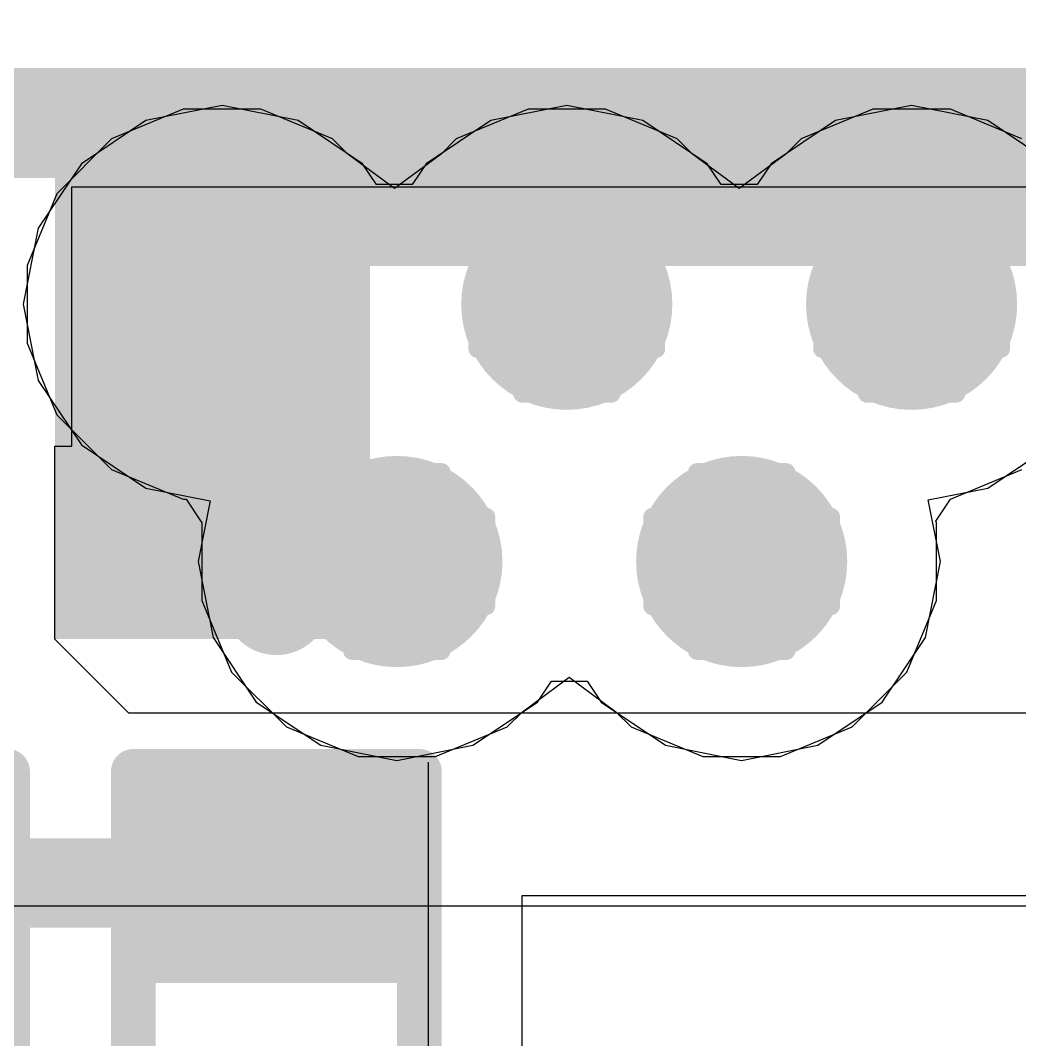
# Model space of a CAD drawing. Header units: inches. Extents: x 0 to 198, y 0 to 199.
# Drawn here: x 0.6523 to 0.7641, y 2.6059 to 2.7199 of the extents above; entities that cross this region are included whole.
import ezdxf

# ---------------------------------------------------------------- set-up
doc = ezdxf.new("R2010")
doc.units = ezdxf.units.IN
doc.header["$MEASUREMENT"] = 0
for name, color, linetype in [('Bottom Layer', 5, 'Continuous'), ('Bottom Overlay', 54, 'Continuous'), ('Bottom Paste', 16, 'Continuous'), ('Bottom Solder', 6, 'Continuous'), ('Drill Drawing', 1, 'Continuous'), ('Layer 1', 16, 'Continuous'), ('Layer 2', 76, 'Continuous'), ('Top Layer', 1, 'Continuous'), ('Via Holes', 16, 'Continuous')]:
    doc.layers.add(name, color=color, linetype=linetype)

# ---------------------------------------------------------------- blocks, each defined once
blk = doc.blocks.new('SOT_583_B_48')
at = {"layer": 'Bottom Layer'}
for points in [[(-0.04213, 0.03583), (-0.01575, 0.03583), (-0.01575, 0.02323), (-0.04213, 0.02323)], [(0.01575, 0.03583), (0.04213, 0.03583), (0.04213, 0.02323), (0.01575, 0.02323)], [(-0.04213, 0.01614), (-0.01575, 0.01614), (-0.01575, 0.00354), (-0.04213, 0.00354)], [(0.01575, 0.01614), (0.04213, 0.01614), (0.04213, 0.00354), (0.01575, 0.00354)], [(-0.04213, -0.00354), (-0.01575, -0.00354), (-0.01575, -0.01614), (-0.04213, -0.01614)], [(0.01575, -0.00354), (0.04213, -0.00354), (0.04213, -0.01614), (0.01575, -0.01614)], [(-0.04213, -0.02323), (-0.01575, -0.02323), (-0.01575, -0.03583), (-0.04213, -0.03583)], [(0.01575, -0.02323), (0.04213, -0.02323), (0.04213, -0.03583), (0.01575, -0.03583)]]:
    blk.add_hatch(color=5, dxfattribs=at).paths.add_polyline_path(points)
at = {"layer": 'Bottom Paste'}
for points in [[(-0.04213, 0.03583), (-0.01575, 0.03583), (-0.01575, 0.02323), (-0.04213, 0.02323)], [(0.01575, 0.03583), (0.04213, 0.03583), (0.04213, 0.02323), (0.01575, 0.02323)], [(-0.04213, 0.01614), (-0.01575, 0.01614), (-0.01575, 0.00354), (-0.04213, 0.00354)], [(0.01575, 0.01614), (0.04213, 0.01614), (0.04213, 0.00354), (0.01575, 0.00354)], [(-0.04213, -0.00354), (-0.01575, -0.00354), (-0.01575, -0.01614), (-0.04213, -0.01614)], [(0.01575, -0.00354), (0.04213, -0.00354), (0.04213, -0.01614), (0.01575, -0.01614)], [(-0.04213, -0.02323), (-0.01575, -0.02323), (-0.01575, -0.03583), (-0.04213, -0.03583)], [(0.01575, -0.02323), (0.04213, -0.02323), (0.04213, -0.03583), (0.01575, -0.03583)]]:
    blk.add_hatch(color=16, dxfattribs=at).paths.add_polyline_path(points)
at = {"layer": 'Bottom Solder'}
for points in [[(-0.04429, 0.03799), (-0.01358, 0.03799), (-0.01358, 0.02106), (-0.04429, 0.02106)], [(0.01358, 0.03799), (0.04429, 0.03799), (0.04429, 0.02106), (0.01358, 0.02106)], [(-0.04429, 0.01831), (-0.01358, 0.01831), (-0.01358, 0.00138), (-0.04429, 0.00138)], [(0.01358, 0.01831), (0.04429, 0.01831), (0.04429, 0.00138), (0.01358, 0.00138)], [(-0.04429, -0.00138), (-0.01358, -0.00138), (-0.01358, -0.01831), (-0.04429, -0.01831)], [(0.01358, -0.00138), (0.04429, -0.00138), (0.04429, -0.01831), (0.01358, -0.01831)], [(-0.04429, -0.02106), (-0.01358, -0.02106), (-0.01358, -0.03799), (-0.04429, -0.03799)], [(0.01358, -0.02106), (0.04429, -0.02106), (0.04429, -0.03799), (0.01358, -0.03799)]]:
    blk.add_hatch(color=6, dxfattribs=at).paths.add_polyline_path(points)
at = {"layer": 'Bottom Overlay'}
for points in [[(0.02362, 0.04343, 0.005, 0.005, 0), (-0.02362, 0.04343, 0.005, 0.005, 0)], [(-0.052, -0.025, 0.005, 0.005, 0), (-0.052, -0.035, 0.005, 0.005, 0)], [(-0.047, -0.03, 0.005, 0.005, 0), (-0.052, -0.025, 0.005, 0.005, 0)], [(-0.047, -0.03, 0.005, 0.005, 0), (-0.052, -0.035, 0.005, 0.005, 0)], [(0.02362, -0.04342, 0.005, 0.005, 0), (-0.02362, -0.04342, 0.005, 0.005, 0)]]:
    blk.add_lwpolyline(points, format="xyseb", dxfattribs=at)
for points in [[(-0.02487, 0.04343, 0.0025, 0.0025, 1), (-0.02237, 0.04343, 0.0025, 0.0025, 1)], [(0.02237, 0.04343, 0.0025, 0.0025, 1), (0.02487, 0.04343, 0.0025, 0.0025, 1)], [(-0.05325, -0.025, 0.0025, 0.0025, 1), (-0.05075, -0.025, 0.0025, 0.0025, 1)], [(-0.05325, -0.025, 0.0025, 0.0025, 1), (-0.05075, -0.025, 0.0025, 0.0025, 1)], [(-0.04825, -0.03, 0.0025, 0.0025, 1), (-0.04575, -0.03, 0.0025, 0.0025, 1)], [(-0.04825, -0.03, 0.0025, 0.0025, 1), (-0.04575, -0.03, 0.0025, 0.0025, 1)], [(-0.05325, -0.035, 0.0025, 0.0025, 1), (-0.05075, -0.035, 0.0025, 0.0025, 1)], [(-0.05325, -0.035, 0.0025, 0.0025, 1), (-0.05075, -0.035, 0.0025, 0.0025, 1)], [(-0.02487, -0.04342, 0.0025, 0.0025, 1), (-0.02237, -0.04342, 0.0025, 0.0025, 1)], [(0.02237, -0.04342, 0.0025, 0.0025, 1), (0.02487, -0.04342, 0.0025, 0.0025, 1)]]:
    blk.add_lwpolyline(points, format="xyseb", close=True, dxfattribs=at)
blk = doc.blocks.new('R___0402_B_169')
at = {"layer": 'Bottom Layer'}
for points in [[(-0.0095, 0.0125), (-0.0095, -0.0125), (-0.0275, -0.0125), (-0.0275, 0.0125)], [(0.0275, 0.0125), (0.0275, -0.0125), (0.0095, -0.0125), (0.0095, 0.0125)]]:
    blk.add_hatch(color=5, dxfattribs=at).paths.add_polyline_path(points)
at = {"layer": 'Bottom Paste'}
for points in [[(-0.0095, 0.0125), (-0.0095, -0.0125), (-0.0275, -0.0125), (-0.0275, 0.0125)], [(0.0275, 0.0125), (0.0275, -0.0125), (0.0095, -0.0125), (0.0095, 0.0125)]]:
    blk.add_hatch(color=16, dxfattribs=at).paths.add_polyline_path(points)
at = {"layer": 'Bottom Solder'}
for points in [[(-0.00733, 0.01467), (-0.00733, -0.01466), (-0.02967, -0.01466), (-0.02967, 0.01467)], [(0.02967, 0.01467), (0.02967, -0.01466), (0.00733, -0.01466), (0.00733, 0.01467)]]:
    blk.add_hatch(color=6, dxfattribs=at).paths.add_polyline_path(points)
at = {"layer": 'Bottom Overlay'}
for points in [[(-0.031, 0.016, 0.005, 0.005, 0), (0.031, 0.016, 0.005, 0.005, 0)], [(-0.031, 0.016, 0.005, 0.005, 0), (-0.031, -0.016, 0.005, 0.005, 0)], [(0.031, 0.016, 0.005, 0.005, 0), (0.031, -0.016, 0.005, 0.005, 0)], [(-0.032, 0.017, 0.000127, 0.000127, 0), (0.032, 0.017, 0.000127, 0.000127, 0)], [(-0.031, -0.016, 0.005, 0.005, 0), (0.031, -0.016, 0.005, 0.005, 0)]]:
    blk.add_lwpolyline(points, format="xyseb", dxfattribs=at)
for points in [[(-0.03225, 0.016, 0.0025, 0.0025, 1), (-0.02975, 0.016, 0.0025, 0.0025, 1)], [(-0.03225, 0.016, 0.0025, 0.0025, 1), (-0.02975, 0.016, 0.0025, 0.0025, 1)], [(0.02975, 0.016, 0.0025, 0.0025, 1), (0.03225, 0.016, 0.0025, 0.0025, 1)], [(0.02975, 0.016, 0.0025, 0.0025, 1), (0.03225, 0.016, 0.0025, 0.0025, 1)], [(-0.03203, 0.017, 0.0000635, 0.0000635, 1), (-0.03197, 0.017, 0.0000635, 0.0000635, 1)], [(0.03197, 0.017, 0.0000635, 0.0000635, 1), (0.03203, 0.017, 0.0000635, 0.0000635, 1)], [(-0.03225, -0.016, 0.0025, 0.0025, 1), (-0.02975, -0.016, 0.0025, 0.0025, 1)], [(-0.03225, -0.016, 0.0025, 0.0025, 1), (-0.02975, -0.016, 0.0025, 0.0025, 1)], [(0.02975, -0.016, 0.0025, 0.0025, 1), (0.03225, -0.016, 0.0025, 0.0025, 1)], [(0.02975, -0.016, 0.0025, 0.0025, 1), (0.03225, -0.016, 0.0025, 0.0025, 1)]]:
    blk.add_lwpolyline(points, format="xyseb", close=True, dxfattribs=at)
blk = doc.blocks.new('R___0402_B_173')
at = {"layer": 'Bottom Layer'}
for points in [[(-0.0095, 0.0125), (-0.0095, -0.0125), (-0.0275, -0.0125), (-0.0275, 0.0125)], [(0.0275, 0.0125), (0.0275, -0.0125), (0.0095, -0.0125), (0.0095, 0.0125)]]:
    blk.add_hatch(color=5, dxfattribs=at).paths.add_polyline_path(points)
at = {"layer": 'Bottom Paste'}
for points in [[(-0.0095, 0.0125), (-0.0095, -0.0125), (-0.0275, -0.0125), (-0.0275, 0.0125)], [(0.0275, 0.0125), (0.0275, -0.0125), (0.0095, -0.0125), (0.0095, 0.0125)]]:
    blk.add_hatch(color=16, dxfattribs=at).paths.add_polyline_path(points)
at = {"layer": 'Bottom Solder'}
for points in [[(-0.00733, 0.01467), (-0.00733, -0.01466), (-0.02967, -0.01466), (-0.02967, 0.01467)], [(0.02967, 0.01467), (0.02967, -0.01466), (0.00733, -0.01466), (0.00733, 0.01467)]]:
    blk.add_hatch(color=6, dxfattribs=at).paths.add_polyline_path(points)
at = {"layer": 'Bottom Overlay'}
for points in [[(0.031, 0.016, 0.005, 0.005, 0), (-0.031, 0.016, 0.005, 0.005, 0)], [(-0.031, -0.016, 0.005, 0.005, 0), (-0.031, 0.016, 0.005, 0.005, 0)], [(0.031, -0.016, 0.005, 0.005, 0), (0.031, 0.016, 0.005, 0.005, 0)], [(0.032, 0.017, 0.000127, 0.000127, 0), (-0.032, 0.017, 0.000127, 0.000127, 0)], [(0.031, -0.016, 0.005, 0.005, 0), (-0.031, -0.016, 0.005, 0.005, 0)]]:
    blk.add_lwpolyline(points, format="xyseb", dxfattribs=at)
for points in [[(-0.03225, 0.016, 0.0025, 0.0025, 1), (-0.02975, 0.016, 0.0025, 0.0025, 1)], [(-0.03225, 0.016, 0.0025, 0.0025, 1), (-0.02975, 0.016, 0.0025, 0.0025, 1)], [(0.02975, 0.016, 0.0025, 0.0025, 1), (0.03225, 0.016, 0.0025, 0.0025, 1)], [(0.02975, 0.016, 0.0025, 0.0025, 1), (0.03225, 0.016, 0.0025, 0.0025, 1)], [(-0.03203, 0.017, 0.0000635, 0.0000635, 1), (-0.03197, 0.017, 0.0000635, 0.0000635, 1)], [(0.03197, 0.017, 0.0000635, 0.0000635, 1), (0.03203, 0.017, 0.0000635, 0.0000635, 1)], [(-0.03225, -0.016, 0.0025, 0.0025, 1), (-0.02975, -0.016, 0.0025, 0.0025, 1)], [(-0.03225, -0.016, 0.0025, 0.0025, 1), (-0.02975, -0.016, 0.0025, 0.0025, 1)], [(0.02975, -0.016, 0.0025, 0.0025, 1), (0.03225, -0.016, 0.0025, 0.0025, 1)], [(0.02975, -0.016, 0.0025, 0.0025, 1), (0.03225, -0.016, 0.0025, 0.0025, 1)]]:
    blk.add_lwpolyline(points, format="xyseb", close=True, dxfattribs=at)

msp = doc.modelspace()

# ---------------------------------------------------------------- hatches: boundary and pattern name
at = {"layer": 'Bottom Layer'}
for points in [[(0.62169, 2.70259), (0.6926, 2.70259), (0.6926, 2.7146), (0.62169, 2.7146)], [(0.65617, 2.65072), (0.69142, 2.65072), (0.69142, 2.7146), (0.65617, 2.7146)], [(0.68094, 2.69243), (0.77434, 2.69243), (0.77434, 2.7146), (0.68094, 2.7146)], [(0.68641, 2.69243), (0.74741, 2.69243), (0.74741, 2.70623), (0.68641, 2.70623)]]:
    msp.add_hatch(color=5, dxfattribs=at).paths.add_polyline_path(points)
h = msp.add_hatch(color=5, dxfattribs=at)
edge = h.paths.add_edge_path()
edge.add_arc((0.67486, 2.68817), 0.01181, 0, 360)
h = msp.add_hatch(color=5, dxfattribs=at)
edge = h.paths.add_edge_path()
edge.add_arc((0.71343, 2.68817), 0.01181, 0, 360)
h = msp.add_hatch(color=5, dxfattribs=at)
edge = h.paths.add_edge_path()
edge.add_arc((0.752, 2.68817), 0.01181, 0, 360)
h = msp.add_hatch(color=5, dxfattribs=at)
edge = h.paths.add_edge_path()
edge.add_arc((0.69442, 2.6594), 0.01181, 0, 360)
h = msp.add_hatch(color=5, dxfattribs=at)
edge = h.paths.add_edge_path()
edge.add_arc((0.73299, 2.6594), 0.01181, 0, 360)
at = {"layer": 'Layer 1'}
h = msp.add_hatch(color=16, dxfattribs=at)
edge = h.paths.add_edge_path()
edge.add_arc((0.67486, 2.68817), 0.01181, 0, 360)
h = msp.add_hatch(color=16, dxfattribs=at)
edge = h.paths.add_edge_path()
edge.add_arc((0.71343, 2.68817), 0.01181, 0, 360)
h = msp.add_hatch(color=16, dxfattribs=at)
edge = h.paths.add_edge_path()
edge.add_arc((0.752, 2.68817), 0.01181, 0, 360)
h = msp.add_hatch(color=16, dxfattribs=at)
edge = h.paths.add_edge_path()
edge.add_arc((0.69442, 2.6594), 0.01181, 0, 360)
h = msp.add_hatch(color=16, dxfattribs=at)
edge = h.paths.add_edge_path()
edge.add_arc((0.73299, 2.6594), 0.01181, 0, 360)
at = {"layer": 'Layer 2'}
h = msp.add_hatch(color=76, dxfattribs=at)
edge = h.paths.add_edge_path()
edge.add_arc((0.67486, 2.68817), 0.01181, 0, 360)
h = msp.add_hatch(color=76, dxfattribs=at)
edge = h.paths.add_edge_path()
edge.add_arc((0.71343, 2.68817), 0.01181, 0, 360)
h = msp.add_hatch(color=76, dxfattribs=at)
edge = h.paths.add_edge_path()
edge.add_arc((0.752, 2.68817), 0.01181, 0, 360)
h = msp.add_hatch(color=76, dxfattribs=at)
edge = h.paths.add_edge_path()
edge.add_arc((0.69442, 2.6594), 0.01181, 0, 360)
h = msp.add_hatch(color=76, dxfattribs=at)
edge = h.paths.add_edge_path()
edge.add_arc((0.73299, 2.6594), 0.01181, 0, 360)
at = {"layer": 'Top Layer'}
h = msp.add_hatch(color=1, dxfattribs=at)
edge = h.paths.add_edge_path()
edge.add_arc((0.67486, 2.68817), 0.01181, 0, 360)
h = msp.add_hatch(color=1, dxfattribs=at)
edge = h.paths.add_edge_path()
edge.add_arc((0.71343, 2.68817), 0.01181, 0, 360)
h = msp.add_hatch(color=1, dxfattribs=at)
edge = h.paths.add_edge_path()
edge.add_arc((0.752, 2.68817), 0.01181, 0, 360)
h = msp.add_hatch(color=1, dxfattribs=at)
edge = h.paths.add_edge_path()
edge.add_arc((0.69442, 2.6594), 0.01181, 0, 360)
h = msp.add_hatch(color=1, dxfattribs=at)
edge = h.paths.add_edge_path()
edge.add_arc((0.73299, 2.6594), 0.01181, 0, 360)
at = {"layer": 'Via Holes'}
h = msp.add_hatch(color=7, dxfattribs=at)
edge = h.paths.add_edge_path()
edge.add_arc((0.67486, 2.68817), 0.00591, 0, 360)
h = msp.add_hatch(color=7, dxfattribs=at)
edge = h.paths.add_edge_path()
edge.add_arc((0.71343, 2.68817), 0.00591, 0, 360)
h = msp.add_hatch(color=7, dxfattribs=at)
edge = h.paths.add_edge_path()
edge.add_arc((0.752, 2.68817), 0.00591, 0, 360)
h = msp.add_hatch(color=7, dxfattribs=at)
edge = h.paths.add_edge_path()
edge.add_arc((0.69442, 2.6594), 0.00591, 0, 360)
h = msp.add_hatch(color=7, dxfattribs=at)
edge = h.paths.add_edge_path()
edge.add_arc((0.73299, 2.6594), 0.00591, 0, 360)

# ---------------------------------------------------------------- linework, layer by layer
at = {"layer": 'Bottom Layer'}
for p, q in [((0.65806, 2.67231), (0.65806, 2.70129)), ((0.65806, 2.70129), (0.77434, 2.70129)), ((0.65617, 2.65072), (0.65617, 2.67231)), ((0.65617, 2.67231), (0.65806, 2.67231)), ((0.66444, 2.64245), (0.65617, 2.65072)), ((0.76651, 2.64245), (0.66444, 2.64245)), ((0.70844, 2.59944), (0.70844, 2.62206)), ((0.70844, 2.62206), (0.76651, 2.62206))]:
    msp.add_line(p, q, dxfattribs=at)
for points in [[(0.63487, 2.7083, 0.012, 0.012, 0), (0.671, 2.7083, 0.012, 0.012, 0)], [(0.671, 2.7083, 0.012, 0.012, 0), (0.68094, 2.69836, 0.012, 0.012, 0)], [(0.68094, 2.65494, 0.012, 0.012, 0), (0.68094, 2.69836, 0.012, 0.012, 0)], [(0.63487, 2.62344, 0.01, 0.01, 0), (0.67581, 2.62344, 0.01, 0.01, 0)]]:
    msp.add_lwpolyline(points, format="xyseb", dxfattribs=at)
for points in [[(0.668, 2.7083, 0.006, 0.006, 1), (0.674, 2.7083, 0.006, 0.006, 1)], [(0.668, 2.7083, 0.006, 0.006, 1), (0.674, 2.7083, 0.006, 0.006, 1)], [(0.67794, 2.69836, 0.006, 0.006, 1), (0.68394, 2.69836, 0.006, 0.006, 1)], [(0.67794, 2.69836, 0.006, 0.006, 1), (0.68394, 2.69836, 0.006, 0.006, 1)], [(0.67794, 2.65494, 0.006, 0.006, 1), (0.68394, 2.65494, 0.006, 0.006, 1)], [(0.67331, 2.62344, 0.005, 0.005, 1), (0.67831, 2.62344, 0.005, 0.005, 1)]]:
    msp.add_lwpolyline(points, format="xyseb", close=True, dxfattribs=at)
at = {"layer": 'Drill Drawing'}
for points in [[(0.66986, 2.69317, 0.002, 0.002, 0), (0.66986, 2.69817, 0.002, 0.002, 0)], [(0.66986, 2.69817, 0.002, 0.002, 0), (0.67986, 2.69817, 0.002, 0.002, 0)], [(0.67986, 2.69317, 0.002, 0.002, 0), (0.67986, 2.69817, 0.002, 0.002, 0)], [(0.70843, 2.69317, 0.002, 0.002, 0), (0.70843, 2.69817, 0.002, 0.002, 0)], [(0.70843, 2.69817, 0.002, 0.002, 0), (0.71843, 2.69817, 0.002, 0.002, 0)], [(0.71843, 2.69317, 0.002, 0.002, 0), (0.71843, 2.69817, 0.002, 0.002, 0)], [(0.747, 2.69317, 0.002, 0.002, 0), (0.747, 2.69817, 0.002, 0.002, 0)], [(0.747, 2.69817, 0.002, 0.002, 0), (0.757, 2.69817, 0.002, 0.002, 0)], [(0.757, 2.69317, 0.002, 0.002, 0), (0.757, 2.69817, 0.002, 0.002, 0)], [(0.67186, 2.69117, 0.002, 0.002, 0), (0.67186, 2.69417, 0.002, 0.002, 0)], [(0.67186, 2.69417, 0.002, 0.002, 0), (0.67786, 2.69417, 0.002, 0.002, 0)], [(0.67786, 2.69117, 0.002, 0.002, 0), (0.67786, 2.69417, 0.002, 0.002, 0)], [(0.71043, 2.69117, 0.002, 0.002, 0), (0.71043, 2.69417, 0.002, 0.002, 0)], [(0.71043, 2.69417, 0.002, 0.002, 0), (0.71643, 2.69417, 0.002, 0.002, 0)], [(0.71643, 2.69117, 0.002, 0.002, 0), (0.71643, 2.69417, 0.002, 0.002, 0)], [(0.749, 2.69117, 0.002, 0.002, 0), (0.749, 2.69417, 0.002, 0.002, 0)], [(0.749, 2.69417, 0.002, 0.002, 0), (0.755, 2.69417, 0.002, 0.002, 0)], [(0.755, 2.69117, 0.002, 0.002, 0), (0.755, 2.69417, 0.002, 0.002, 0)], [(0.66486, 2.68317, 0.002, 0.002, 0), (0.66486, 2.69317, 0.002, 0.002, 0)], [(0.66486, 2.69317, 0.002, 0.002, 0), (0.66986, 2.69317, 0.002, 0.002, 0)], [(0.67986, 2.69317, 0.002, 0.002, 0), (0.68486, 2.69317, 0.002, 0.002, 0)], [(0.68486, 2.68317, 0.002, 0.002, 0), (0.68486, 2.69317, 0.002, 0.002, 0)], [(0.70343, 2.68317, 0.002, 0.002, 0), (0.70343, 2.69317, 0.002, 0.002, 0)], [(0.70343, 2.69317, 0.002, 0.002, 0), (0.70843, 2.69317, 0.002, 0.002, 0)], [(0.71843, 2.69317, 0.002, 0.002, 0), (0.72343, 2.69317, 0.002, 0.002, 0)], [(0.72343, 2.68317, 0.002, 0.002, 0), (0.72343, 2.69317, 0.002, 0.002, 0)], [(0.742, 2.68317, 0.002, 0.002, 0), (0.742, 2.69317, 0.002, 0.002, 0)], [(0.742, 2.69317, 0.002, 0.002, 0), (0.747, 2.69317, 0.002, 0.002, 0)], [(0.757, 2.69317, 0.002, 0.002, 0), (0.762, 2.69317, 0.002, 0.002, 0)], [(0.762, 2.68317, 0.002, 0.002, 0), (0.762, 2.69317, 0.002, 0.002, 0)], [(0.66886, 2.68517, 0.002, 0.002, 0), (0.66886, 2.69117, 0.002, 0.002, 0)], [(0.66886, 2.69117, 0.002, 0.002, 0), (0.67186, 2.69117, 0.002, 0.002, 0)], [(0.67786, 2.69117, 0.002, 0.002, 0), (0.68086, 2.69117, 0.002, 0.002, 0)], [(0.68086, 2.68517, 0.002, 0.002, 0), (0.68086, 2.69117, 0.002, 0.002, 0)], [(0.70743, 2.68517, 0.002, 0.002, 0), (0.70743, 2.69117, 0.002, 0.002, 0)], [(0.70743, 2.69117, 0.002, 0.002, 0), (0.71043, 2.69117, 0.002, 0.002, 0)], [(0.71643, 2.69117, 0.002, 0.002, 0), (0.71943, 2.69117, 0.002, 0.002, 0)], [(0.71943, 2.68517, 0.002, 0.002, 0), (0.71943, 2.69117, 0.002, 0.002, 0)], [(0.746, 2.68517, 0.002, 0.002, 0), (0.746, 2.69117, 0.002, 0.002, 0)], [(0.746, 2.69117, 0.002, 0.002, 0), (0.749, 2.69117, 0.002, 0.002, 0)], [(0.755, 2.69117, 0.002, 0.002, 0), (0.758, 2.69117, 0.002, 0.002, 0)], [(0.758, 2.68517, 0.002, 0.002, 0), (0.758, 2.69117, 0.002, 0.002, 0)], [(0.66886, 2.68517, 0.002, 0.002, 0), (0.67186, 2.68517, 0.002, 0.002, 0)], [(0.67186, 2.68217, 0.002, 0.002, 0), (0.67186, 2.68517, 0.002, 0.002, 0)], [(0.67786, 2.68517, 0.002, 0.002, 0), (0.68086, 2.68517, 0.002, 0.002, 0)], [(0.67786, 2.68217, 0.002, 0.002, 0), (0.67786, 2.68517, 0.002, 0.002, 0)], [(0.70743, 2.68517, 0.002, 0.002, 0), (0.71043, 2.68517, 0.002, 0.002, 0)], [(0.71043, 2.68217, 0.002, 0.002, 0), (0.71043, 2.68517, 0.002, 0.002, 0)], [(0.71643, 2.68517, 0.002, 0.002, 0), (0.71943, 2.68517, 0.002, 0.002, 0)], [(0.71643, 2.68217, 0.002, 0.002, 0), (0.71643, 2.68517, 0.002, 0.002, 0)], [(0.746, 2.68517, 0.002, 0.002, 0), (0.749, 2.68517, 0.002, 0.002, 0)], [(0.749, 2.68217, 0.002, 0.002, 0), (0.749, 2.68517, 0.002, 0.002, 0)], [(0.755, 2.68517, 0.002, 0.002, 0), (0.758, 2.68517, 0.002, 0.002, 0)], [(0.755, 2.68217, 0.002, 0.002, 0), (0.755, 2.68517, 0.002, 0.002, 0)], [(0.66486, 2.68317, 0.002, 0.002, 0), (0.66986, 2.68317, 0.002, 0.002, 0)], [(0.66986, 2.67817, 0.002, 0.002, 0), (0.66986, 2.68317, 0.002, 0.002, 0)], [(0.67986, 2.68317, 0.002, 0.002, 0), (0.68486, 2.68317, 0.002, 0.002, 0)], [(0.67986, 2.67817, 0.002, 0.002, 0), (0.67986, 2.68317, 0.002, 0.002, 0)], [(0.70343, 2.68317, 0.002, 0.002, 0), (0.70843, 2.68317, 0.002, 0.002, 0)], [(0.70843, 2.67817, 0.002, 0.002, 0), (0.70843, 2.68317, 0.002, 0.002, 0)], [(0.71843, 2.68317, 0.002, 0.002, 0), (0.72343, 2.68317, 0.002, 0.002, 0)], [(0.71843, 2.67817, 0.002, 0.002, 0), (0.71843, 2.68317, 0.002, 0.002, 0)], [(0.742, 2.68317, 0.002, 0.002, 0), (0.747, 2.68317, 0.002, 0.002, 0)], [(0.747, 2.67817, 0.002, 0.002, 0), (0.747, 2.68317, 0.002, 0.002, 0)], [(0.757, 2.68317, 0.002, 0.002, 0), (0.762, 2.68317, 0.002, 0.002, 0)], [(0.757, 2.67817, 0.002, 0.002, 0), (0.757, 2.68317, 0.002, 0.002, 0)], [(0.67186, 2.68217, 0.002, 0.002, 0), (0.67786, 2.68217, 0.002, 0.002, 0)], [(0.71043, 2.68217, 0.002, 0.002, 0), (0.71643, 2.68217, 0.002, 0.002, 0)], [(0.749, 2.68217, 0.002, 0.002, 0), (0.755, 2.68217, 0.002, 0.002, 0)], [(0.66986, 2.67817, 0.002, 0.002, 0), (0.67986, 2.67817, 0.002, 0.002, 0)], [(0.70843, 2.67817, 0.002, 0.002, 0), (0.71843, 2.67817, 0.002, 0.002, 0)], [(0.747, 2.67817, 0.002, 0.002, 0), (0.757, 2.67817, 0.002, 0.002, 0)], [(0.68942, 2.6644, 0.002, 0.002, 0), (0.68942, 2.6694, 0.002, 0.002, 0)], [(0.68942, 2.6694, 0.002, 0.002, 0), (0.69942, 2.6694, 0.002, 0.002, 0)], [(0.69942, 2.6644, 0.002, 0.002, 0), (0.69942, 2.6694, 0.002, 0.002, 0)], [(0.72799, 2.6644, 0.002, 0.002, 0), (0.72799, 2.6694, 0.002, 0.002, 0)], [(0.72799, 2.6694, 0.002, 0.002, 0), (0.73799, 2.6694, 0.002, 0.002, 0)], [(0.73799, 2.6644, 0.002, 0.002, 0), (0.73799, 2.6694, 0.002, 0.002, 0)], [(0.69142, 2.6624, 0.002, 0.002, 0), (0.69142, 2.6654, 0.002, 0.002, 0)], [(0.69142, 2.6654, 0.002, 0.002, 0), (0.69742, 2.6654, 0.002, 0.002, 0)], [(0.69742, 2.6624, 0.002, 0.002, 0), (0.69742, 2.6654, 0.002, 0.002, 0)], [(0.72999, 2.6624, 0.002, 0.002, 0), (0.72999, 2.6654, 0.002, 0.002, 0)], [(0.72999, 2.6654, 0.002, 0.002, 0), (0.73599, 2.6654, 0.002, 0.002, 0)], [(0.73599, 2.6624, 0.002, 0.002, 0), (0.73599, 2.6654, 0.002, 0.002, 0)], [(0.68442, 2.6544, 0.002, 0.002, 0), (0.68442, 2.6644, 0.002, 0.002, 0)], [(0.68442, 2.6644, 0.002, 0.002, 0), (0.68942, 2.6644, 0.002, 0.002, 0)], [(0.69942, 2.6644, 0.002, 0.002, 0), (0.70442, 2.6644, 0.002, 0.002, 0)], [(0.70442, 2.6544, 0.002, 0.002, 0), (0.70442, 2.6644, 0.002, 0.002, 0)], [(0.72299, 2.6544, 0.002, 0.002, 0), (0.72299, 2.6644, 0.002, 0.002, 0)], [(0.72299, 2.6644, 0.002, 0.002, 0), (0.72799, 2.6644, 0.002, 0.002, 0)], [(0.73799, 2.6644, 0.002, 0.002, 0), (0.74299, 2.6644, 0.002, 0.002, 0)], [(0.74299, 2.6544, 0.002, 0.002, 0), (0.74299, 2.6644, 0.002, 0.002, 0)], [(0.68842, 2.6564, 0.002, 0.002, 0), (0.68842, 2.6624, 0.002, 0.002, 0)], [(0.68842, 2.6624, 0.002, 0.002, 0), (0.69142, 2.6624, 0.002, 0.002, 0)], [(0.69742, 2.6624, 0.002, 0.002, 0), (0.70042, 2.6624, 0.002, 0.002, 0)], [(0.70042, 2.6564, 0.002, 0.002, 0), (0.70042, 2.6624, 0.002, 0.002, 0)], [(0.72699, 2.6564, 0.002, 0.002, 0), (0.72699, 2.6624, 0.002, 0.002, 0)], [(0.72699, 2.6624, 0.002, 0.002, 0), (0.72999, 2.6624, 0.002, 0.002, 0)], [(0.73599, 2.6624, 0.002, 0.002, 0), (0.73899, 2.6624, 0.002, 0.002, 0)], [(0.73899, 2.6564, 0.002, 0.002, 0), (0.73899, 2.6624, 0.002, 0.002, 0)], [(0.68842, 2.6564, 0.002, 0.002, 0), (0.69142, 2.6564, 0.002, 0.002, 0)], [(0.69142, 2.6534, 0.002, 0.002, 0), (0.69142, 2.6564, 0.002, 0.002, 0)], [(0.69742, 2.6564, 0.002, 0.002, 0), (0.70042, 2.6564, 0.002, 0.002, 0)], [(0.69742, 2.6534, 0.002, 0.002, 0), (0.69742, 2.6564, 0.002, 0.002, 0)], [(0.72699, 2.6564, 0.002, 0.002, 0), (0.72999, 2.6564, 0.002, 0.002, 0)], [(0.72999, 2.6534, 0.002, 0.002, 0), (0.72999, 2.6564, 0.002, 0.002, 0)], [(0.73599, 2.6564, 0.002, 0.002, 0), (0.73899, 2.6564, 0.002, 0.002, 0)], [(0.73599, 2.6534, 0.002, 0.002, 0), (0.73599, 2.6564, 0.002, 0.002, 0)], [(0.68442, 2.6544, 0.002, 0.002, 0), (0.68942, 2.6544, 0.002, 0.002, 0)], [(0.68942, 2.6494, 0.002, 0.002, 0), (0.68942, 2.6544, 0.002, 0.002, 0)], [(0.69942, 2.6544, 0.002, 0.002, 0), (0.70442, 2.6544, 0.002, 0.002, 0)], [(0.69942, 2.6494, 0.002, 0.002, 0), (0.69942, 2.6544, 0.002, 0.002, 0)], [(0.72299, 2.6544, 0.002, 0.002, 0), (0.72799, 2.6544, 0.002, 0.002, 0)], [(0.72799, 2.6494, 0.002, 0.002, 0), (0.72799, 2.6544, 0.002, 0.002, 0)], [(0.73799, 2.6544, 0.002, 0.002, 0), (0.74299, 2.6544, 0.002, 0.002, 0)], [(0.73799, 2.6494, 0.002, 0.002, 0), (0.73799, 2.6544, 0.002, 0.002, 0)], [(0.69142, 2.6534, 0.002, 0.002, 0), (0.69742, 2.6534, 0.002, 0.002, 0)], [(0.72999, 2.6534, 0.002, 0.002, 0), (0.73599, 2.6534, 0.002, 0.002, 0)], [(0.68942, 2.6494, 0.002, 0.002, 0), (0.69942, 2.6494, 0.002, 0.002, 0)], [(0.72799, 2.6494, 0.002, 0.002, 0), (0.73799, 2.6494, 0.002, 0.002, 0)]]:
    msp.add_lwpolyline(points, format="xyseb", dxfattribs=at)
for points in [[(0.66936, 2.69817, 0.001, 0.001, 1), (0.67036, 2.69817, 0.001, 0.001, 1)], [(0.66936, 2.69817, 0.001, 0.001, 1), (0.67036, 2.69817, 0.001, 0.001, 1)], [(0.67936, 2.69817, 0.001, 0.001, 1), (0.68036, 2.69817, 0.001, 0.001, 1)], [(0.67936, 2.69817, 0.001, 0.001, 1), (0.68036, 2.69817, 0.001, 0.001, 1)], [(0.70793, 2.69817, 0.001, 0.001, 1), (0.70893, 2.69817, 0.001, 0.001, 1)], [(0.70793, 2.69817, 0.001, 0.001, 1), (0.70893, 2.69817, 0.001, 0.001, 1)], [(0.71793, 2.69817, 0.001, 0.001, 1), (0.71893, 2.69817, 0.001, 0.001, 1)], [(0.71793, 2.69817, 0.001, 0.001, 1), (0.71893, 2.69817, 0.001, 0.001, 1)], [(0.7465, 2.69817, 0.001, 0.001, 1), (0.7475, 2.69817, 0.001, 0.001, 1)], [(0.7465, 2.69817, 0.001, 0.001, 1), (0.7475, 2.69817, 0.001, 0.001, 1)], [(0.7565, 2.69817, 0.001, 0.001, 1), (0.7575, 2.69817, 0.001, 0.001, 1)], [(0.7565, 2.69817, 0.001, 0.001, 1), (0.7575, 2.69817, 0.001, 0.001, 1)], [(0.67136, 2.69417, 0.001, 0.001, 1), (0.67236, 2.69417, 0.001, 0.001, 1)], [(0.67136, 2.69417, 0.001, 0.001, 1), (0.67236, 2.69417, 0.001, 0.001, 1)], [(0.67736, 2.69417, 0.001, 0.001, 1), (0.67836, 2.69417, 0.001, 0.001, 1)], [(0.67736, 2.69417, 0.001, 0.001, 1), (0.67836, 2.69417, 0.001, 0.001, 1)], [(0.70993, 2.69417, 0.001, 0.001, 1), (0.71093, 2.69417, 0.001, 0.001, 1)], [(0.70993, 2.69417, 0.001, 0.001, 1), (0.71093, 2.69417, 0.001, 0.001, 1)], [(0.71593, 2.69417, 0.001, 0.001, 1), (0.71693, 2.69417, 0.001, 0.001, 1)], [(0.71593, 2.69417, 0.001, 0.001, 1), (0.71693, 2.69417, 0.001, 0.001, 1)], [(0.7485, 2.69417, 0.001, 0.001, 1), (0.7495, 2.69417, 0.001, 0.001, 1)], [(0.7485, 2.69417, 0.001, 0.001, 1), (0.7495, 2.69417, 0.001, 0.001, 1)], [(0.7545, 2.69417, 0.001, 0.001, 1), (0.7555, 2.69417, 0.001, 0.001, 1)], [(0.7545, 2.69417, 0.001, 0.001, 1), (0.7555, 2.69417, 0.001, 0.001, 1)], [(0.66436, 2.69317, 0.001, 0.001, 1), (0.66536, 2.69317, 0.001, 0.001, 1)], [(0.66436, 2.69317, 0.001, 0.001, 1), (0.66536, 2.69317, 0.001, 0.001, 1)], [(0.66936, 2.69317, 0.001, 0.001, 1), (0.67036, 2.69317, 0.001, 0.001, 1)], [(0.66936, 2.69317, 0.001, 0.001, 1), (0.67036, 2.69317, 0.001, 0.001, 1)], [(0.67936, 2.69317, 0.001, 0.001, 1), (0.68036, 2.69317, 0.001, 0.001, 1)], [(0.67936, 2.69317, 0.001, 0.001, 1), (0.68036, 2.69317, 0.001, 0.001, 1)], [(0.68436, 2.69317, 0.001, 0.001, 1), (0.68536, 2.69317, 0.001, 0.001, 1)], [(0.68436, 2.69317, 0.001, 0.001, 1), (0.68536, 2.69317, 0.001, 0.001, 1)], [(0.70293, 2.69317, 0.001, 0.001, 1), (0.70393, 2.69317, 0.001, 0.001, 1)], [(0.70293, 2.69317, 0.001, 0.001, 1), (0.70393, 2.69317, 0.001, 0.001, 1)], [(0.70793, 2.69317, 0.001, 0.001, 1), (0.70893, 2.69317, 0.001, 0.001, 1)], [(0.70793, 2.69317, 0.001, 0.001, 1), (0.70893, 2.69317, 0.001, 0.001, 1)], [(0.71793, 2.69317, 0.001, 0.001, 1), (0.71893, 2.69317, 0.001, 0.001, 1)], [(0.71793, 2.69317, 0.001, 0.001, 1), (0.71893, 2.69317, 0.001, 0.001, 1)], [(0.72293, 2.69317, 0.001, 0.001, 1), (0.72393, 2.69317, 0.001, 0.001, 1)], [(0.72293, 2.69317, 0.001, 0.001, 1), (0.72393, 2.69317, 0.001, 0.001, 1)], [(0.7415, 2.69317, 0.001, 0.001, 1), (0.7425, 2.69317, 0.001, 0.001, 1)], [(0.7415, 2.69317, 0.001, 0.001, 1), (0.7425, 2.69317, 0.001, 0.001, 1)], [(0.7465, 2.69317, 0.001, 0.001, 1), (0.7475, 2.69317, 0.001, 0.001, 1)], [(0.7465, 2.69317, 0.001, 0.001, 1), (0.7475, 2.69317, 0.001, 0.001, 1)], [(0.7565, 2.69317, 0.001, 0.001, 1), (0.7575, 2.69317, 0.001, 0.001, 1)], [(0.7565, 2.69317, 0.001, 0.001, 1), (0.7575, 2.69317, 0.001, 0.001, 1)], [(0.7615, 2.69317, 0.001, 0.001, 1), (0.7625, 2.69317, 0.001, 0.001, 1)], [(0.7615, 2.69317, 0.001, 0.001, 1), (0.7625, 2.69317, 0.001, 0.001, 1)], [(0.66836, 2.69117, 0.001, 0.001, 1), (0.66936, 2.69117, 0.001, 0.001, 1)], [(0.66836, 2.69117, 0.001, 0.001, 1), (0.66936, 2.69117, 0.001, 0.001, 1)], [(0.67136, 2.69117, 0.001, 0.001, 1), (0.67236, 2.69117, 0.001, 0.001, 1)], [(0.67136, 2.69117, 0.001, 0.001, 1), (0.67236, 2.69117, 0.001, 0.001, 1)], [(0.67736, 2.69117, 0.001, 0.001, 1), (0.67836, 2.69117, 0.001, 0.001, 1)], [(0.67736, 2.69117, 0.001, 0.001, 1), (0.67836, 2.69117, 0.001, 0.001, 1)], [(0.68036, 2.69117, 0.001, 0.001, 1), (0.68136, 2.69117, 0.001, 0.001, 1)], [(0.68036, 2.69117, 0.001, 0.001, 1), (0.68136, 2.69117, 0.001, 0.001, 1)], [(0.70693, 2.69117, 0.001, 0.001, 1), (0.70793, 2.69117, 0.001, 0.001, 1)], [(0.70693, 2.69117, 0.001, 0.001, 1), (0.70793, 2.69117, 0.001, 0.001, 1)], [(0.70993, 2.69117, 0.001, 0.001, 1), (0.71093, 2.69117, 0.001, 0.001, 1)], [(0.70993, 2.69117, 0.001, 0.001, 1), (0.71093, 2.69117, 0.001, 0.001, 1)], [(0.71593, 2.69117, 0.001, 0.001, 1), (0.71693, 2.69117, 0.001, 0.001, 1)], [(0.71593, 2.69117, 0.001, 0.001, 1), (0.71693, 2.69117, 0.001, 0.001, 1)], [(0.71893, 2.69117, 0.001, 0.001, 1), (0.71993, 2.69117, 0.001, 0.001, 1)], [(0.71893, 2.69117, 0.001, 0.001, 1), (0.71993, 2.69117, 0.001, 0.001, 1)], [(0.7455, 2.69117, 0.001, 0.001, 1), (0.7465, 2.69117, 0.001, 0.001, 1)], [(0.7455, 2.69117, 0.001, 0.001, 1), (0.7465, 2.69117, 0.001, 0.001, 1)], [(0.7485, 2.69117, 0.001, 0.001, 1), (0.7495, 2.69117, 0.001, 0.001, 1)], [(0.7485, 2.69117, 0.001, 0.001, 1), (0.7495, 2.69117, 0.001, 0.001, 1)], [(0.7545, 2.69117, 0.001, 0.001, 1), (0.7555, 2.69117, 0.001, 0.001, 1)], [(0.7545, 2.69117, 0.001, 0.001, 1), (0.7555, 2.69117, 0.001, 0.001, 1)], [(0.7575, 2.69117, 0.001, 0.001, 1), (0.7585, 2.69117, 0.001, 0.001, 1)], [(0.7575, 2.69117, 0.001, 0.001, 1), (0.7585, 2.69117, 0.001, 0.001, 1)], [(0.66836, 2.68517, 0.001, 0.001, 1), (0.66936, 2.68517, 0.001, 0.001, 1)], [(0.66836, 2.68517, 0.001, 0.001, 1), (0.66936, 2.68517, 0.001, 0.001, 1)], [(0.67136, 2.68517, 0.001, 0.001, 1), (0.67236, 2.68517, 0.001, 0.001, 1)], [(0.67136, 2.68517, 0.001, 0.001, 1), (0.67236, 2.68517, 0.001, 0.001, 1)], [(0.67736, 2.68517, 0.001, 0.001, 1), (0.67836, 2.68517, 0.001, 0.001, 1)], [(0.67736, 2.68517, 0.001, 0.001, 1), (0.67836, 2.68517, 0.001, 0.001, 1)], [(0.68036, 2.68517, 0.001, 0.001, 1), (0.68136, 2.68517, 0.001, 0.001, 1)], [(0.68036, 2.68517, 0.001, 0.001, 1), (0.68136, 2.68517, 0.001, 0.001, 1)], [(0.70693, 2.68517, 0.001, 0.001, 1), (0.70793, 2.68517, 0.001, 0.001, 1)], [(0.70693, 2.68517, 0.001, 0.001, 1), (0.70793, 2.68517, 0.001, 0.001, 1)], [(0.70993, 2.68517, 0.001, 0.001, 1), (0.71093, 2.68517, 0.001, 0.001, 1)], [(0.70993, 2.68517, 0.001, 0.001, 1), (0.71093, 2.68517, 0.001, 0.001, 1)], [(0.71593, 2.68517, 0.001, 0.001, 1), (0.71693, 2.68517, 0.001, 0.001, 1)], [(0.71593, 2.68517, 0.001, 0.001, 1), (0.71693, 2.68517, 0.001, 0.001, 1)], [(0.71893, 2.68517, 0.001, 0.001, 1), (0.71993, 2.68517, 0.001, 0.001, 1)], [(0.71893, 2.68517, 0.001, 0.001, 1), (0.71993, 2.68517, 0.001, 0.001, 1)], [(0.7455, 2.68517, 0.001, 0.001, 1), (0.7465, 2.68517, 0.001, 0.001, 1)], [(0.7455, 2.68517, 0.001, 0.001, 1), (0.7465, 2.68517, 0.001, 0.001, 1)], [(0.7485, 2.68517, 0.001, 0.001, 1), (0.7495, 2.68517, 0.001, 0.001, 1)], [(0.7485, 2.68517, 0.001, 0.001, 1), (0.7495, 2.68517, 0.001, 0.001, 1)], [(0.7545, 2.68517, 0.001, 0.001, 1), (0.7555, 2.68517, 0.001, 0.001, 1)], [(0.7545, 2.68517, 0.001, 0.001, 1), (0.7555, 2.68517, 0.001, 0.001, 1)], [(0.7575, 2.68517, 0.001, 0.001, 1), (0.7585, 2.68517, 0.001, 0.001, 1)], [(0.7575, 2.68517, 0.001, 0.001, 1), (0.7585, 2.68517, 0.001, 0.001, 1)], [(0.66436, 2.68317, 0.001, 0.001, 1), (0.66536, 2.68317, 0.001, 0.001, 1)], [(0.66436, 2.68317, 0.001, 0.001, 1), (0.66536, 2.68317, 0.001, 0.001, 1)], [(0.66936, 2.68317, 0.001, 0.001, 1), (0.67036, 2.68317, 0.001, 0.001, 1)], [(0.66936, 2.68317, 0.001, 0.001, 1), (0.67036, 2.68317, 0.001, 0.001, 1)], [(0.67936, 2.68317, 0.001, 0.001, 1), (0.68036, 2.68317, 0.001, 0.001, 1)], [(0.67936, 2.68317, 0.001, 0.001, 1), (0.68036, 2.68317, 0.001, 0.001, 1)], [(0.68436, 2.68317, 0.001, 0.001, 1), (0.68536, 2.68317, 0.001, 0.001, 1)], [(0.68436, 2.68317, 0.001, 0.001, 1), (0.68536, 2.68317, 0.001, 0.001, 1)], [(0.70293, 2.68317, 0.001, 0.001, 1), (0.70393, 2.68317, 0.001, 0.001, 1)], [(0.70293, 2.68317, 0.001, 0.001, 1), (0.70393, 2.68317, 0.001, 0.001, 1)], [(0.70793, 2.68317, 0.001, 0.001, 1), (0.70893, 2.68317, 0.001, 0.001, 1)], [(0.70793, 2.68317, 0.001, 0.001, 1), (0.70893, 2.68317, 0.001, 0.001, 1)], [(0.71793, 2.68317, 0.001, 0.001, 1), (0.71893, 2.68317, 0.001, 0.001, 1)], [(0.71793, 2.68317, 0.001, 0.001, 1), (0.71893, 2.68317, 0.001, 0.001, 1)], [(0.72293, 2.68317, 0.001, 0.001, 1), (0.72393, 2.68317, 0.001, 0.001, 1)], [(0.72293, 2.68317, 0.001, 0.001, 1), (0.72393, 2.68317, 0.001, 0.001, 1)], [(0.7415, 2.68317, 0.001, 0.001, 1), (0.7425, 2.68317, 0.001, 0.001, 1)], [(0.7415, 2.68317, 0.001, 0.001, 1), (0.7425, 2.68317, 0.001, 0.001, 1)], [(0.7465, 2.68317, 0.001, 0.001, 1), (0.7475, 2.68317, 0.001, 0.001, 1)], [(0.7465, 2.68317, 0.001, 0.001, 1), (0.7475, 2.68317, 0.001, 0.001, 1)], [(0.7565, 2.68317, 0.001, 0.001, 1), (0.7575, 2.68317, 0.001, 0.001, 1)], [(0.7565, 2.68317, 0.001, 0.001, 1), (0.7575, 2.68317, 0.001, 0.001, 1)], [(0.7615, 2.68317, 0.001, 0.001, 1), (0.7625, 2.68317, 0.001, 0.001, 1)], [(0.7615, 2.68317, 0.001, 0.001, 1), (0.7625, 2.68317, 0.001, 0.001, 1)], [(0.67136, 2.68217, 0.001, 0.001, 1), (0.67236, 2.68217, 0.001, 0.001, 1)], [(0.67136, 2.68217, 0.001, 0.001, 1), (0.67236, 2.68217, 0.001, 0.001, 1)], [(0.67736, 2.68217, 0.001, 0.001, 1), (0.67836, 2.68217, 0.001, 0.001, 1)], [(0.67736, 2.68217, 0.001, 0.001, 1), (0.67836, 2.68217, 0.001, 0.001, 1)], [(0.70993, 2.68217, 0.001, 0.001, 1), (0.71093, 2.68217, 0.001, 0.001, 1)], [(0.70993, 2.68217, 0.001, 0.001, 1), (0.71093, 2.68217, 0.001, 0.001, 1)], [(0.71593, 2.68217, 0.001, 0.001, 1), (0.71693, 2.68217, 0.001, 0.001, 1)], [(0.71593, 2.68217, 0.001, 0.001, 1), (0.71693, 2.68217, 0.001, 0.001, 1)], [(0.7485, 2.68217, 0.001, 0.001, 1), (0.7495, 2.68217, 0.001, 0.001, 1)], [(0.7485, 2.68217, 0.001, 0.001, 1), (0.7495, 2.68217, 0.001, 0.001, 1)], [(0.7545, 2.68217, 0.001, 0.001, 1), (0.7555, 2.68217, 0.001, 0.001, 1)], [(0.7545, 2.68217, 0.001, 0.001, 1), (0.7555, 2.68217, 0.001, 0.001, 1)], [(0.66936, 2.67817, 0.001, 0.001, 1), (0.67036, 2.67817, 0.001, 0.001, 1)], [(0.66936, 2.67817, 0.001, 0.001, 1), (0.67036, 2.67817, 0.001, 0.001, 1)], [(0.67936, 2.67817, 0.001, 0.001, 1), (0.68036, 2.67817, 0.001, 0.001, 1)], [(0.67936, 2.67817, 0.001, 0.001, 1), (0.68036, 2.67817, 0.001, 0.001, 1)], [(0.70793, 2.67817, 0.001, 0.001, 1), (0.70893, 2.67817, 0.001, 0.001, 1)], [(0.70793, 2.67817, 0.001, 0.001, 1), (0.70893, 2.67817, 0.001, 0.001, 1)], [(0.71793, 2.67817, 0.001, 0.001, 1), (0.71893, 2.67817, 0.001, 0.001, 1)], [(0.71793, 2.67817, 0.001, 0.001, 1), (0.71893, 2.67817, 0.001, 0.001, 1)], [(0.7465, 2.67817, 0.001, 0.001, 1), (0.7475, 2.67817, 0.001, 0.001, 1)], [(0.7465, 2.67817, 0.001, 0.001, 1), (0.7475, 2.67817, 0.001, 0.001, 1)], [(0.7565, 2.67817, 0.001, 0.001, 1), (0.7575, 2.67817, 0.001, 0.001, 1)], [(0.7565, 2.67817, 0.001, 0.001, 1), (0.7575, 2.67817, 0.001, 0.001, 1)], [(0.68892, 2.6694, 0.001, 0.001, 1), (0.68992, 2.6694, 0.001, 0.001, 1)], [(0.68892, 2.6694, 0.001, 0.001, 1), (0.68992, 2.6694, 0.001, 0.001, 1)], [(0.69892, 2.6694, 0.001, 0.001, 1), (0.69992, 2.6694, 0.001, 0.001, 1)], [(0.69892, 2.6694, 0.001, 0.001, 1), (0.69992, 2.6694, 0.001, 0.001, 1)], [(0.72749, 2.6694, 0.001, 0.001, 1), (0.72849, 2.6694, 0.001, 0.001, 1)], [(0.72749, 2.6694, 0.001, 0.001, 1), (0.72849, 2.6694, 0.001, 0.001, 1)], [(0.73749, 2.6694, 0.001, 0.001, 1), (0.73849, 2.6694, 0.001, 0.001, 1)], [(0.73749, 2.6694, 0.001, 0.001, 1), (0.73849, 2.6694, 0.001, 0.001, 1)], [(0.69092, 2.6654, 0.001, 0.001, 1), (0.69192, 2.6654, 0.001, 0.001, 1)], [(0.69092, 2.6654, 0.001, 0.001, 1), (0.69192, 2.6654, 0.001, 0.001, 1)], [(0.69692, 2.6654, 0.001, 0.001, 1), (0.69792, 2.6654, 0.001, 0.001, 1)], [(0.69692, 2.6654, 0.001, 0.001, 1), (0.69792, 2.6654, 0.001, 0.001, 1)], [(0.72949, 2.6654, 0.001, 0.001, 1), (0.73049, 2.6654, 0.001, 0.001, 1)], [(0.72949, 2.6654, 0.001, 0.001, 1), (0.73049, 2.6654, 0.001, 0.001, 1)], [(0.73549, 2.6654, 0.001, 0.001, 1), (0.73649, 2.6654, 0.001, 0.001, 1)], [(0.73549, 2.6654, 0.001, 0.001, 1), (0.73649, 2.6654, 0.001, 0.001, 1)], [(0.68392, 2.6644, 0.001, 0.001, 1), (0.68492, 2.6644, 0.001, 0.001, 1)], [(0.68392, 2.6644, 0.001, 0.001, 1), (0.68492, 2.6644, 0.001, 0.001, 1)], [(0.68892, 2.6644, 0.001, 0.001, 1), (0.68992, 2.6644, 0.001, 0.001, 1)], [(0.68892, 2.6644, 0.001, 0.001, 1), (0.68992, 2.6644, 0.001, 0.001, 1)], [(0.69892, 2.6644, 0.001, 0.001, 1), (0.69992, 2.6644, 0.001, 0.001, 1)], [(0.69892, 2.6644, 0.001, 0.001, 1), (0.69992, 2.6644, 0.001, 0.001, 1)], [(0.70392, 2.6644, 0.001, 0.001, 1), (0.70492, 2.6644, 0.001, 0.001, 1)], [(0.70392, 2.6644, 0.001, 0.001, 1), (0.70492, 2.6644, 0.001, 0.001, 1)], [(0.72249, 2.6644, 0.001, 0.001, 1), (0.72349, 2.6644, 0.001, 0.001, 1)], [(0.72249, 2.6644, 0.001, 0.001, 1), (0.72349, 2.6644, 0.001, 0.001, 1)], [(0.72749, 2.6644, 0.001, 0.001, 1), (0.72849, 2.6644, 0.001, 0.001, 1)], [(0.72749, 2.6644, 0.001, 0.001, 1), (0.72849, 2.6644, 0.001, 0.001, 1)], [(0.73749, 2.6644, 0.001, 0.001, 1), (0.73849, 2.6644, 0.001, 0.001, 1)], [(0.73749, 2.6644, 0.001, 0.001, 1), (0.73849, 2.6644, 0.001, 0.001, 1)], [(0.74249, 2.6644, 0.001, 0.001, 1), (0.74349, 2.6644, 0.001, 0.001, 1)], [(0.74249, 2.6644, 0.001, 0.001, 1), (0.74349, 2.6644, 0.001, 0.001, 1)], [(0.68792, 2.6624, 0.001, 0.001, 1), (0.68892, 2.6624, 0.001, 0.001, 1)], [(0.68792, 2.6624, 0.001, 0.001, 1), (0.68892, 2.6624, 0.001, 0.001, 1)], [(0.69092, 2.6624, 0.001, 0.001, 1), (0.69192, 2.6624, 0.001, 0.001, 1)], [(0.69092, 2.6624, 0.001, 0.001, 1), (0.69192, 2.6624, 0.001, 0.001, 1)], [(0.69692, 2.6624, 0.001, 0.001, 1), (0.69792, 2.6624, 0.001, 0.001, 1)], [(0.69692, 2.6624, 0.001, 0.001, 1), (0.69792, 2.6624, 0.001, 0.001, 1)], [(0.69992, 2.6624, 0.001, 0.001, 1), (0.70092, 2.6624, 0.001, 0.001, 1)], [(0.69992, 2.6624, 0.001, 0.001, 1), (0.70092, 2.6624, 0.001, 0.001, 1)], [(0.72649, 2.6624, 0.001, 0.001, 1), (0.72749, 2.6624, 0.001, 0.001, 1)], [(0.72649, 2.6624, 0.001, 0.001, 1), (0.72749, 2.6624, 0.001, 0.001, 1)], [(0.72949, 2.6624, 0.001, 0.001, 1), (0.73049, 2.6624, 0.001, 0.001, 1)], [(0.72949, 2.6624, 0.001, 0.001, 1), (0.73049, 2.6624, 0.001, 0.001, 1)], [(0.73549, 2.6624, 0.001, 0.001, 1), (0.73649, 2.6624, 0.001, 0.001, 1)], [(0.73549, 2.6624, 0.001, 0.001, 1), (0.73649, 2.6624, 0.001, 0.001, 1)], [(0.73849, 2.6624, 0.001, 0.001, 1), (0.73949, 2.6624, 0.001, 0.001, 1)], [(0.73849, 2.6624, 0.001, 0.001, 1), (0.73949, 2.6624, 0.001, 0.001, 1)], [(0.68792, 2.6564, 0.001, 0.001, 1), (0.68892, 2.6564, 0.001, 0.001, 1)], [(0.68792, 2.6564, 0.001, 0.001, 1), (0.68892, 2.6564, 0.001, 0.001, 1)], [(0.69092, 2.6564, 0.001, 0.001, 1), (0.69192, 2.6564, 0.001, 0.001, 1)], [(0.69092, 2.6564, 0.001, 0.001, 1), (0.69192, 2.6564, 0.001, 0.001, 1)], [(0.69692, 2.6564, 0.001, 0.001, 1), (0.69792, 2.6564, 0.001, 0.001, 1)], [(0.69692, 2.6564, 0.001, 0.001, 1), (0.69792, 2.6564, 0.001, 0.001, 1)], [(0.69992, 2.6564, 0.001, 0.001, 1), (0.70092, 2.6564, 0.001, 0.001, 1)], [(0.69992, 2.6564, 0.001, 0.001, 1), (0.70092, 2.6564, 0.001, 0.001, 1)], [(0.72649, 2.6564, 0.001, 0.001, 1), (0.72749, 2.6564, 0.001, 0.001, 1)], [(0.72649, 2.6564, 0.001, 0.001, 1), (0.72749, 2.6564, 0.001, 0.001, 1)], [(0.72949, 2.6564, 0.001, 0.001, 1), (0.73049, 2.6564, 0.001, 0.001, 1)], [(0.72949, 2.6564, 0.001, 0.001, 1), (0.73049, 2.6564, 0.001, 0.001, 1)], [(0.73549, 2.6564, 0.001, 0.001, 1), (0.73649, 2.6564, 0.001, 0.001, 1)], [(0.73549, 2.6564, 0.001, 0.001, 1), (0.73649, 2.6564, 0.001, 0.001, 1)], [(0.73849, 2.6564, 0.001, 0.001, 1), (0.73949, 2.6564, 0.001, 0.001, 1)], [(0.73849, 2.6564, 0.001, 0.001, 1), (0.73949, 2.6564, 0.001, 0.001, 1)], [(0.68392, 2.6544, 0.001, 0.001, 1), (0.68492, 2.6544, 0.001, 0.001, 1)], [(0.68392, 2.6544, 0.001, 0.001, 1), (0.68492, 2.6544, 0.001, 0.001, 1)], [(0.68892, 2.6544, 0.001, 0.001, 1), (0.68992, 2.6544, 0.001, 0.001, 1)], [(0.68892, 2.6544, 0.001, 0.001, 1), (0.68992, 2.6544, 0.001, 0.001, 1)], [(0.69892, 2.6544, 0.001, 0.001, 1), (0.69992, 2.6544, 0.001, 0.001, 1)], [(0.69892, 2.6544, 0.001, 0.001, 1), (0.69992, 2.6544, 0.001, 0.001, 1)], [(0.70392, 2.6544, 0.001, 0.001, 1), (0.70492, 2.6544, 0.001, 0.001, 1)], [(0.70392, 2.6544, 0.001, 0.001, 1), (0.70492, 2.6544, 0.001, 0.001, 1)], [(0.72249, 2.6544, 0.001, 0.001, 1), (0.72349, 2.6544, 0.001, 0.001, 1)], [(0.72249, 2.6544, 0.001, 0.001, 1), (0.72349, 2.6544, 0.001, 0.001, 1)], [(0.72749, 2.6544, 0.001, 0.001, 1), (0.72849, 2.6544, 0.001, 0.001, 1)], [(0.72749, 2.6544, 0.001, 0.001, 1), (0.72849, 2.6544, 0.001, 0.001, 1)], [(0.73749, 2.6544, 0.001, 0.001, 1), (0.73849, 2.6544, 0.001, 0.001, 1)], [(0.73749, 2.6544, 0.001, 0.001, 1), (0.73849, 2.6544, 0.001, 0.001, 1)], [(0.74249, 2.6544, 0.001, 0.001, 1), (0.74349, 2.6544, 0.001, 0.001, 1)], [(0.74249, 2.6544, 0.001, 0.001, 1), (0.74349, 2.6544, 0.001, 0.001, 1)], [(0.69092, 2.6534, 0.001, 0.001, 1), (0.69192, 2.6534, 0.001, 0.001, 1)], [(0.69092, 2.6534, 0.001, 0.001, 1), (0.69192, 2.6534, 0.001, 0.001, 1)], [(0.69692, 2.6534, 0.001, 0.001, 1), (0.69792, 2.6534, 0.001, 0.001, 1)], [(0.69692, 2.6534, 0.001, 0.001, 1), (0.69792, 2.6534, 0.001, 0.001, 1)], [(0.72949, 2.6534, 0.001, 0.001, 1), (0.73049, 2.6534, 0.001, 0.001, 1)], [(0.72949, 2.6534, 0.001, 0.001, 1), (0.73049, 2.6534, 0.001, 0.001, 1)], [(0.73549, 2.6534, 0.001, 0.001, 1), (0.73649, 2.6534, 0.001, 0.001, 1)], [(0.73549, 2.6534, 0.001, 0.001, 1), (0.73649, 2.6534, 0.001, 0.001, 1)], [(0.68892, 2.6494, 0.001, 0.001, 1), (0.68992, 2.6494, 0.001, 0.001, 1)], [(0.68892, 2.6494, 0.001, 0.001, 1), (0.68992, 2.6494, 0.001, 0.001, 1)], [(0.69892, 2.6494, 0.001, 0.001, 1), (0.69992, 2.6494, 0.001, 0.001, 1)], [(0.69892, 2.6494, 0.001, 0.001, 1), (0.69992, 2.6494, 0.001, 0.001, 1)], [(0.72749, 2.6494, 0.001, 0.001, 1), (0.72849, 2.6494, 0.001, 0.001, 1)], [(0.72749, 2.6494, 0.001, 0.001, 1), (0.72849, 2.6494, 0.001, 0.001, 1)], [(0.73749, 2.6494, 0.001, 0.001, 1), (0.73849, 2.6494, 0.001, 0.001, 1)], [(0.73749, 2.6494, 0.001, 0.001, 1), (0.73849, 2.6494, 0.001, 0.001, 1)]]:
    msp.add_lwpolyline(points, format="xyseb", close=True, dxfattribs=at)
at = {"layer": 'Layer 1'}
for p, q in [((0.67486, 2.71041), (0.66635, 2.70871)), ((0.68337, 2.70871), (0.67486, 2.71041)), ((0.71343, 2.71041), (0.70492, 2.70871)), ((0.72194, 2.70871), (0.71343, 2.71041)), ((0.752, 2.71041), (0.74349, 2.70871)), ((0.76051, 2.70871), (0.752, 2.71041)), ((0.66635, 2.70871), (0.65913, 2.70389)), ((0.69058, 2.70389), (0.68337, 2.70871)), ((0.70492, 2.70871), (0.6977, 2.70389)), ((0.72915, 2.70389), (0.72194, 2.70871)), ((0.74349, 2.70871), (0.73628, 2.70389)), ((0.76772, 2.70389), (0.76051, 2.70871)), ((0.65913, 2.70389), (0.65431, 2.69668)), ((0.69214, 2.70156), (0.69058, 2.70389)), ((0.6977, 2.70389), (0.69614, 2.70156)), ((0.73071, 2.70156), (0.72915, 2.70389)), ((0.73628, 2.70389), (0.73471, 2.70156)), ((0.69614, 2.70156), (0.69214, 2.70156)), ((0.73471, 2.70156), (0.73071, 2.70156)), ((0.65431, 2.69668), (0.65262, 2.68817)), ((0.65262, 2.68817), (0.65431, 2.67966)), ((0.65431, 2.67966), (0.65913, 2.67244)), ((0.65913, 2.67244), (0.66635, 2.66762)), ((0.76051, 2.66762), (0.76772, 2.67244)), ((0.66635, 2.66762), (0.67353, 2.66619)), ((0.75385, 2.6663), (0.76051, 2.66762)), ((0.67353, 2.66619), (0.67218, 2.6594)), ((0.75523, 2.6594), (0.75385, 2.6663)), ((0.67218, 2.6594), (0.67387, 2.65089)), ((0.75354, 2.65089), (0.75523, 2.6594)), ((0.67387, 2.65089), (0.67869, 2.64367)), ((0.74871, 2.64367), (0.75354, 2.65089)), ((0.71014, 2.64367), (0.7117, 2.64601)), ((0.7117, 2.64601), (0.7157, 2.64601)), ((0.7157, 2.64601), (0.71726, 2.64367)), ((0.67869, 2.64367), (0.68591, 2.63885)), ((0.70293, 2.63885), (0.71014, 2.64367)), ((0.71726, 2.64367), (0.72448, 2.63885)), ((0.7415, 2.63885), (0.74871, 2.64367)), ((0.68591, 2.63885), (0.69442, 2.63716)), ((0.69442, 2.63716), (0.70293, 2.63885)), ((0.72448, 2.63885), (0.73299, 2.63716)), ((0.73299, 2.63716), (0.7415, 2.63885))]:
    msp.add_line(p, q, dxfattribs=at)
at = {"layer": 'Top Layer'}
for p, q in [((0.67052, 2.70998), (0.6625, 2.70666)), ((0.6792, 2.70998), (0.67052, 2.70998)), ((0.68721, 2.70666), (0.6792, 2.70998)), ((0.70909, 2.70998), (0.70107, 2.70666)), ((0.71777, 2.70998), (0.70909, 2.70998)), ((0.72578, 2.70666), (0.71777, 2.70998)), ((0.74766, 2.70998), (0.73965, 2.70666)), ((0.75634, 2.70998), (0.74766, 2.70998)), ((0.76435, 2.70666), (0.75634, 2.70998)), ((0.6625, 2.70666), (0.65637, 2.70052)), ((0.68892, 2.70495), (0.68721, 2.70666)), ((0.70107, 2.70666), (0.69937, 2.70495)), ((0.72749, 2.70495), (0.72578, 2.70666)), ((0.73965, 2.70666), (0.73794, 2.70495)), ((0.69414, 2.70111), (0.68892, 2.70495)), ((0.69937, 2.70495), (0.69414, 2.70111)), ((0.73271, 2.70111), (0.72749, 2.70495)), ((0.73794, 2.70495), (0.73271, 2.70111)), ((0.65637, 2.70052), (0.65305, 2.69251)), ((0.65305, 2.69251), (0.65305, 2.68383)), ((0.65305, 2.68383), (0.65637, 2.67581)), ((0.65637, 2.67581), (0.6625, 2.66968)), ((0.6625, 2.66968), (0.67052, 2.66636)), ((0.75634, 2.66636), (0.76435, 2.66968)), ((0.67052, 2.66636), (0.67085, 2.66636)), ((0.67085, 2.66636), (0.67261, 2.66374)), ((0.75472, 2.66393), (0.75634, 2.66636)), ((0.67261, 2.66374), (0.67261, 2.65506)), ((0.7548, 2.66374), (0.75472, 2.66393)), ((0.7548, 2.65506), (0.7548, 2.66374)), ((0.67261, 2.65506), (0.67593, 2.64704)), ((0.75148, 2.64704), (0.7548, 2.65506)), ((0.67593, 2.64704), (0.68206, 2.64091)), ((0.70848, 2.64261), (0.7137, 2.64646)), ((0.7137, 2.64646), (0.71893, 2.64261)), ((0.74534, 2.64091), (0.75148, 2.64704)), ((0.70677, 2.64091), (0.70848, 2.64261)), ((0.71893, 2.64261), (0.72063, 2.64091)), ((0.68206, 2.64091), (0.69008, 2.63759)), ((0.69876, 2.63759), (0.70677, 2.64091)), ((0.72063, 2.64091), (0.72865, 2.63759)), ((0.73733, 2.63759), (0.74534, 2.64091)), ((0.69008, 2.63759), (0.69876, 2.63759)), ((0.72865, 2.63759), (0.73733, 2.63759)), ((0.8067, 2.62085), (0.5083, 2.62085))]:
    msp.add_line(p, q, dxfattribs=at)

# ---------------------------------------------------------------- block references
for name, p, rotation in [('SOT_583_B_48', (0.60594, 2.71814), 180), ('R___0402_B_169', (0.63487, 2.60494), 90), ('R___0402_B_173', (0.68094, 2.60494), 270)]:
    msp.add_blockref(name, p, dxfattribs=dict(rotation=rotation))

doc.saveas('drawing.dxf')
